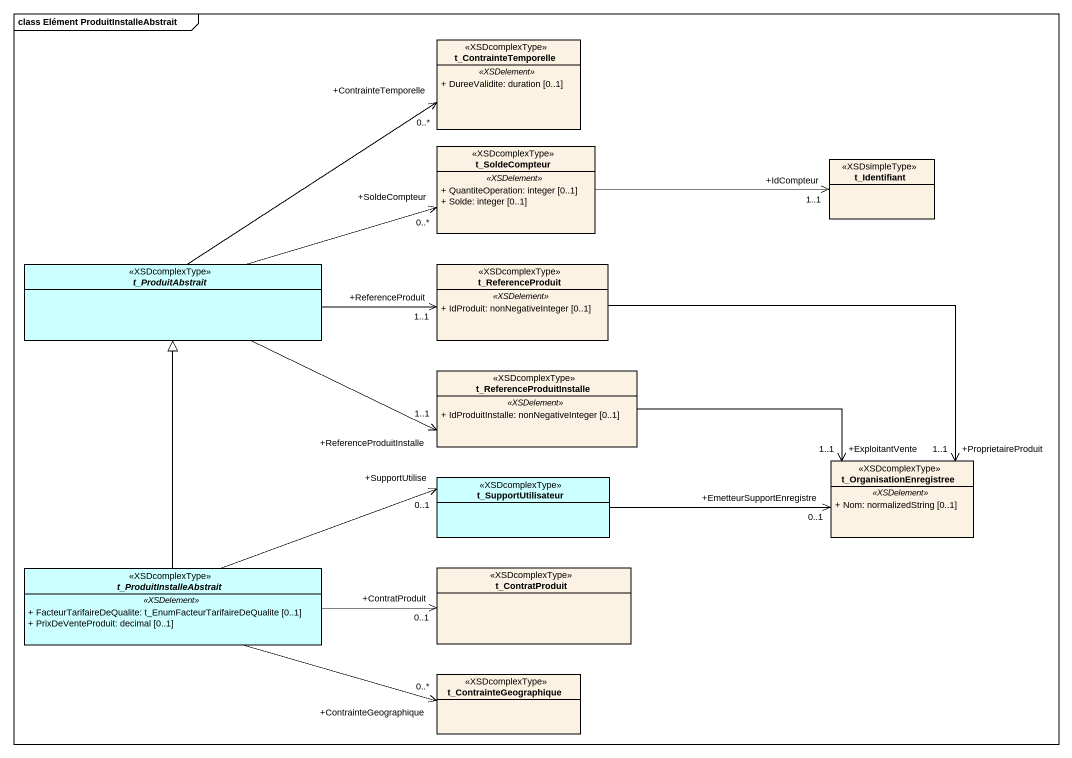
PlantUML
@startuml
mainframe class Elément ProduitInstalleAbstrait
hide circle
hide empty members
skinparam classAttributeIconSize 0
class t_ContrainteTemporelle <<XSDcomplexType>> {
  .. <<XSDelement>> ..
  + DureeValidite: duration [0..1]
}
class t_SoldeCompteur <<XSDcomplexType>> {
  .. <<XSDelement>> ..
  + QuantiteOperation: integer [0..1]
  + Solde: integer [0..1]
}
class t_Identifiant <<XSDsimpleType>>
abstract class t_ProduitAbstrait <<XSDcomplexType>> #CCFFFF
class t_ReferenceProduit <<XSDcomplexType>> {
  .. <<XSDelement>> ..
  + IdProduit: nonNegativeInteger [0..1]
}
class t_ReferenceProduitInstalle <<XSDcomplexType>> {
  .. <<XSDelement>> ..
  + IdProduitInstalle: nonNegativeInteger [0..1]
}
class t_OrganisationEnregistree <<XSDcomplexType>> {
  .. <<XSDelement>> ..
  + Nom: normalizedString [0..1]
}
class t_SupportUtilisateur <<XSDcomplexType>> #CCFFFF
abstract class t_ProduitInstalleAbstrait <<XSDcomplexType>> #CCFFFF {
  .. <<XSDelement>> ..
  + FacteurTarifaireDeQualite: t_EnumFacteurTarifaireDeQualite [0..1]
  + PrixDeVenteProduit: decimal [0..1]
}
class t_ContratProduit <<XSDcomplexType>>
class t_ContrainteGeographique <<XSDcomplexType>>
t_SoldeCompteur -right-> "+IdCompteur\n1..1" t_Identifiant
t_ProduitAbstrait -up-> "+ContrainteTemporelle\n0..*" t_ContrainteTemporelle
t_ProduitAbstrait -right-> "+SoldeCompteur\n0..*" t_SoldeCompteur
t_ProduitAbstrait -right-> "+ReferenceProduit\n1..1" t_ReferenceProduit
t_ProduitAbstrait -right-> "+ReferenceProduitInstalle\n1..1" t_ReferenceProduitInstalle
t_ReferenceProduit -right-> "+ProprietaireProduit\n1..1" t_OrganisationEnregistree
t_ReferenceProduitInstalle -right-> "+ExploitantVente\n1..1" t_OrganisationEnregistree
t_SupportUtilisateur -right-> "+EmetteurSupportEnregistre\n0..1" t_OrganisationEnregistree
t_ProduitInstalleAbstrait -up-|> t_ProduitAbstrait
t_ProduitInstalleAbstrait -right-> "+SupportUtilise\n0..1" t_SupportUtilisateur
t_ProduitInstalleAbstrait -right-> "+ContratProduit\n0..1" t_ContratProduit
t_ProduitInstalleAbstrait -right-> "+ContrainteGeographique\n0..*" t_ContrainteGeographique
@enduml
